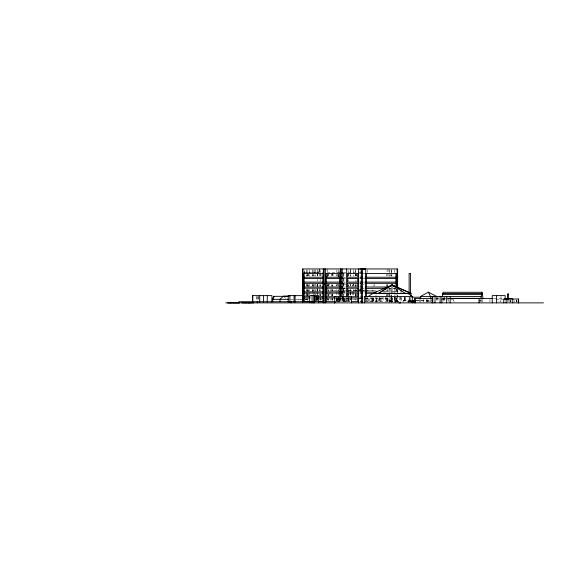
<?xml version="1.0" encoding="UTF-8"?>
<svg xmlns="http://www.w3.org/2000/svg" width="572" height="572" viewBox="0 0 572 572"><rect width="100%" height="100%" fill="white"/><g stroke="black" fill="none" stroke-linecap="round" stroke-linejoin="round"><path stroke-width="0.43" stroke-dasharray="2.86 2.15" d="M319.848 296.031L319.848 293.829M319.848 291.148L319.848 289.682M319.87 286.257L319.87 284.792M319.891 300.2L319.891 298.727M320.506 300.2L320.506 298.727M320.506 296.031L320.506 293.829M320.506 291.148L320.506 289.682M320.506 286.257L320.506 284.792M391.477 300.865L388.903 300.808L389.074 302.767M391.427 302.767L391.412 300.793M395.452 300.893L395.524 302.767M397.805 300.893L397.869 302.767M408.959 301.737L408.83 300.865M409.059 301.737L409.137 300.965M409.159 301.737L409.302 300.965M409.252 301.737L409.43 300.965M409.38 301.737L409.466 300.972L409.037 300.965L408.723 302.767M408.873 301.737L409.924 301.723L410.024 300.965M410.002 301.737L410.145 300.793L409.981 302.767M409.452 301.737L409.538 300.965L409.96 300.972M409.481 301.737L409.631 300.965M409.652 301.737L409.731 300.965M409.745 301.737L409.902 300.965M409.845 301.737L410.188 300.843L409.817 302.767M408.623 302.767L409.059 300.843M409.917 301.616L408.858 301.616M392.178 301.43L392.228 297.376M373.688 286.15L374.252 284.491L374.824 286.15M352.552 286.072L353.203 284.477L355.191 285.936M352.595 285.936L353.203 284.477L355.248 286M396.353 301.601L396.324 297.998M398.705 301.601L397.869 301.616M410.181 301.48L410.939 301.444M315.251 298.248L316.881 296.668M331.267 289.411L329.951 290.404L338.624 290.404M335.886 285.957L337.866 284.477L338.481 285.957M386.901 295.452L388.259 294.444M327.82 285.457L329.222 284.448M327.549 285.743L329.458 284.448M389.875 301.616L389.203 301.616M390.304 300.972L390.64 301.73L390.519 300.965M390.697 300.972L391.005 301.737M396.746 300.972L397.197 301.737M397.004 300.972L397.39 301.737M389.525 300.972L389.861 301.73L389.739 300.965M389.918 300.972L390.226 301.737L390.133 300.965M395.774 300.972L396.089 301.737M396.031 300.972L396.475 301.737M389.146 301.737L389.16 300.965M395.645 302.767L395.559 300.843L395.588 301.737M395.517 301.058L397.783 300.822L397.998 302.767M397.812 301.737L364.986 301.666M396.375 301.48L395.645 301.616M408.816 301.43L407.514 301.523L409.981 301.616M343.207 288.331L344.93 288.295M343.207 292.006L344.93 291.97M343.2 288.424L344.945 288.41M343.2 292.099L344.945 292.077M388.552 288.274L396.568 288.216M383.204 291.985L396.568 291.892L396.568 288.953M303.181 272.351L304.547 272.343L304.547 268.947M304.061 272.351L317.825 272.343L317.825 270.642M303.975 270.642L303.975 272.343L322.808 272.358M327.105 272.358L340.833 272.351M343.2 272.351L360.675 272.351M342.764 273.566L345.445 273.566M359.345 273.566L362.412 273.566M362.92 273.566L365.093 273.566M321.75 274.996L319.19 274.996L319.19 273.566M327.735 273.566L327.735 274.996L328.757 274.996L328.757 273.566M338.767 274.996L331.267 274.996L331.267 273.566M342.764 277.234L345.445 277.234M359.738 277.234L365.093 277.234M342.764 278.45L345.702 278.45M359.481 278.45L362.412 278.45M363.048 278.45L365.093 278.45M342.764 282.118L345.702 282.118M359.481 282.118L362.412 282.118M363.048 282.118L365.093 282.118M342.528 283.333L345.588 283.333M359.738 283.333L365.093 283.333M342.978 284.477L345.531 284.477M361.161 284.491L364.657 284.491M342.764 287.001L345.588 287.001M359.738 287.001L365.093 287.001M342.764 288.209L345.602 288.209M361.368 288.209L365.093 288.209M393.121 288.209L397.275 288.209L397.275 291.884L391.584 291.884M348.934 290.304L360.174 290.304M361.54 290.304L365 290.304M365.358 290.304L376.24 290.304M342.893 290.404L347.304 290.404M348.169 290.404L362.24 290.347M363.127 290.347L366.702 290.347M367.102 290.347L376.026 290.347M342.764 291.884L347.383 291.884M357.793 291.884L365.093 291.884M382.811 291.884L387.28 291.884L387.28 289.682M342.764 293.093L345.531 293.093M359.738 293.093L365.093 293.093M304.976 295.631L308.329 295.631M315.258 296.761L317.839 296.768M350.607 297.862L342.056 297.862L342.056 298.877L343.407 301.079L343.407 298.791M314.95 297.998L317.846 297.998M335.621 297.998L350.186 297.998M357.836 297.998L361.547 297.998M364.986 297.998L397.275 297.998L397.275 301.666M442.213 298.327L449.313 298.327M335.921 298.548L350.843 298.548M359.473 298.548L361.046 298.548M365.186 298.548L389.26 298.548L389.26 302.009M435.9 298.527L439.046 298.527M442.564 298.527L449.192 298.527M493.979 298.527L503.646 298.527M315.494 298.727L317.596 298.727M342.735 298.791L350.607 298.791M290.59 299.342L302.159 299.342M304.883 299.349L308.58 299.342M314.986 299.349L322.165 299.342M440.84 299.363L444.944 299.363M496.167 299.342L498.834 299.342L498.834 301.995M504.347 299.342L500.193 299.342L500.193 301.995M298.134 299.456L302.459 299.456M304.926 299.456L308.222 299.456M343.407 299.721L351.051 299.721M352.559 299.721L357.4 299.721M450.872 299.864L454.64 299.864L454.64 301.373M411.268 300.422L402.516 300.422L402.516 302.059M416.144 300.422L432.94 300.422M315.494 300.686L317.596 300.686M343.986 300.672L349.799 300.672M395.502 300.858L397.783 300.843M403.239 300.851L411.104 300.851M416.144 300.851L431.195 300.851M336.007 301.051L350.772 301.051M365.322 301.051L378.085 301.051M389.074 301.058L391.341 300.843L391.555 302.767M408.887 301.044L410.095 301.058M390.004 301.43L389.082 301.616M398.62 301.43L397.998 301.616M344.508 301.601L350.128 301.601L335.621 301.666M391.427 301.616L392.356 301.616M395.524 301.616L396.446 301.616M410.253 301.616L411.44 301.616M314.95 301.666L317.846 301.666M359.802 301.666L361.547 301.666M314.886 296.768L317.524 296.768M315.93 301.673L317.703 301.673M317.253 272.343L318.618 272.358L318.618 270.656M359.831 289.332L361.161 290.304M389.003 294.444L390.354 295.452M359.338 289.046L360.696 290.061M284.391 297.197L285.485 298.248M389.117 300.822L389.203 302.767M315.887 297.082L317.088 299.342M392.292 301.523L391.555 301.616M396.575 300.965L396.417 301.737M396.189 300.965L396.282 301.737M395.988 300.965L396.031 301.737M395.795 300.965L395.896 301.737M389.94 300.965L390.032 301.737M389.646 301.737L389.603 300.965L389.589 301.737M389.353 300.965L389.453 301.737M397.547 300.965L397.64 301.737M397.411 300.965L397.447 301.737M397.161 300.965L397.254 301.737M396.968 300.965L397.061 301.737M396.832 300.965L396.868 301.737L396.768 300.965M395.602 300.965L395.702 301.737M391.105 300.965L391.198 301.737M390.912 300.965L390.948 301.737M390.719 300.965L390.812 301.737M390.383 300.965L390.419 301.737L390.326 300.965M327.735 274.996L327.735 277.234M327.735 284.792L327.735 286.25M516.938 300.579L516.938 302.109M516.888 300.579L516.888 302.109M516.723 300.579L516.723 302.109M516.444 299.935L516.444 302.109M514.464 300.579L514.464 302.109M510.975 300.393L510.96 302.109M510.417 300.579L510.417 302.109M510.152 300.393L510.152 302.052M509.959 300.393L509.959 302.052M508.193 299.957L508.201 301.694M507.757 299.957L507.764 301.694M500.986 296.418L500.986 302.073M489.947 299.342L489.947 301.995M482.782 299.685L482.782 302.08M481.145 299.685L481.145 302.08M480.888 299.842L480.888 301.358M480.13 299.842L480.13 301.358M479.879 299.842L479.879 301.358M479.772 299.842L479.772 301.358M453.238 299.864L453.238 301.373M448.713 299.864L448.713 301.373M447.998 297.304L447.998 302.08M444.952 297.304L444.952 302.08M444.737 297.304L444.737 302.08M443.879 297.283L443.879 302.08M443.043 298.527L443.043 302.009M437.973 297.304L437.973 302.08M437.051 297.304L437.051 302.08M436.743 297.276L436.743 302.08M430.53 299.678L430.53 302.08M426.998 299.342L426.998 301.995M426.297 299.678L426.297 302.08M423.287 299.342L423.287 301.995M420.477 299.678L420.477 302.08M419.24 299.342L419.24 301.995M410.589 297.125L410.589 301.515M409.674 297.376L409.674 301.508M409.123 297.125L409.123 301.515M405.312 297.204L405.312 302.066M404.933 297.204L404.933 302.066M404.54 297.376L404.54 301.508M404.261 297.376L404.261 301.508M403.911 300.422L403.911 300.851M403.246 300.422L403.246 302.059M401.094 289.925L401.094 292.435M401.108 297.447L401.115 301.623M401.022 289.925L401.036 292.435M401.036 297.447L401.022 301.623M400.586 296.446L400.586 302.073M399.184 297.254L399.184 302.073M397.619 290.383L397.619 293.951M397.619 294.845L397.619 301.987M397.14 289.489L397.14 293.951M397.14 294.845L397.14 301.987M396.568 297.998L396.568 301.666M396.196 288.946L396.196 291.884M395.974 288.953L395.974 291.892M395.988 293.1L395.988 295.302M396.017 297.998L396.017 301.666M395.738 297.254L395.738 302.073M394.802 269.848L394.802 272.529M394.802 287.702L394.802 293.951M394.802 294.845L394.802 302.881M394.337 297.254L394.337 302.073M394.208 297.261L394.208 302.073M391.942 297.383L391.942 301.515M391.892 274.295L391.892 275.768M391.892 297.998L391.892 301.666M391.706 297.261L391.706 302.073M391.548 269.848L391.548 276.097M391.548 294.845L391.548 301.987M391.155 269.848L391.155 276.097M391.155 294.845L391.155 301.987M390.941 297.998L390.941 301.666M390.805 274.295L390.805 275.768M390.812 288.209L390.812 291.884M389.475 269.848L389.475 276.097M389.475 287.702L389.475 293.951M389.475 294.845L389.475 301.987M388.953 268.954L388.953 276.097M388.953 288.595L388.953 292.163M388.953 293.057L388.953 301.987M387.616 298.548L387.616 302.009M387.294 284.799L387.294 286.265M387.323 297.998L387.323 301.666M387.115 268.954L387.115 276.097M387.115 284.134L387.115 285.921M387.115 289.489L387.115 292.163M387.115 293.057L387.115 301.987M386.987 298.548L386.965 302.009M386.536 274.295L386.536 275.768M386.536 284.799L386.536 287.001M386.536 290.419L386.536 291.884M386.536 294.566L386.536 296.768M386.536 297.998L386.536 301.666M385.549 297.261L385.549 302.073M383.047 297.261L383.047 302.073M380.966 298.548L380.966 302.023M380.916 298.548L380.916 302.023M379.801 298.548L379.801 302.009M379.708 297.368L379.708 301.501M379.529 297.383L379.529 301.515M378.478 298.548L378.478 302.009M376.891 298.548L376.891 301.051M376.347 298.548L376.347 302.009M376.026 294.809L375.968 302.023M373.845 297.368L373.845 301.501M373.53 298.548L373.53 301.051M373.337 298.548L373.337 302.009M372.744 298.548L372.744 302.009M372.05 297.483L372.05 301.051M371.972 298.548L371.972 302.009M369.205 298.548L369.205 302.009M368.368 298.548L368.368 302.009M367.438 269.848L367.438 272.529M367.438 297.526L367.438 301.987M366.287 297.998L366.287 301.666M365.708 296.768L365.708 301.987M365.372 297.998L365.372 301.666M360.253 283.333L360.253 287.001M360.281 288.209L360.281 291.884M360.131 270.67L360.196 301.666M359.824 297.862L359.824 298.877M356.663 274.295L356.663 275.768M356.163 274.295L356.163 275.768M356.163 284.799L356.163 286.265M356.163 289.682L356.163 291.148M356.163 293.829L356.163 296.031M356.163 298.727L356.163 300.2M355.927 274.295L355.927 275.768M355.927 279.915L355.927 282.118M355.927 284.799L355.927 286.265M355.927 289.689L355.927 291.155M355.927 293.829L355.927 296.768M355.677 270.67L355.677 272.351M355.677 274.295L355.677 275.768M355.677 284.799L355.677 286.265M355.677 289.682L355.677 291.155M355.677 293.829L355.677 296.031M355.584 268.99L355.584 272.351M355.584 274.295L355.584 275.768M355.584 284.799L355.584 286.265M355.584 289.682L355.584 291.148M355.584 293.829L355.584 296.768M355.584 298.727L355.584 300.2M353.66 269.848L353.66 276.097M353.66 284.134L353.66 285.921M353.66 289.489L353.66 291.277M353.66 292.163L353.66 295.738M352.831 292.178L352.831 295.724M350.772 292.178L350.772 295.724M350.393 268.954L350.393 276.097M350.393 284.134L350.393 285.921M350.393 289.489L350.393 291.277M350.393 292.163L350.393 295.738M350.286 269.848L350.286 276.097M350.286 284.134L350.286 285.921M350.286 289.489L350.286 291.277M350.286 292.163L350.286 301.987M348.856 292.178L348.856 301.051M348.698 270.67L348.698 272.351M348.698 273.566L348.698 275.768M348.698 279.679L348.698 281.302M348.698 284.799L348.698 286.265M348.698 289.682L348.698 291.884M348.698 293.829L348.698 296.768M348.698 297.998L348.698 301.666M348.362 273.566L348.362 275.768M348.362 284.799L348.362 286.265M348.362 289.689L348.362 291.892M348.362 293.829L348.362 295.302M348.362 297.998L348.362 301.666M348.126 297.998L348.126 301.666M347.347 297.998L347.347 301.666M346.661 297.526L346.689 301.987M344.573 298.548L344.573 302.009M343.901 278.45L343.901 282.118M343.986 299.721L343.986 302.03M343.858 273.566L343.858 277.234M343.722 283.333L343.722 287.001M343.686 296.768L343.3 293.1L343.3 295.302M343.522 278.45L343.522 282.118M343.622 297.998L343.622 301.666M343.472 273.566L343.472 277.234M343.336 283.333L343.336 287.001M343.2 296.768L343.243 301.666M342.735 297.862L342.735 299.978M342.664 296.768L342.664 297.998M342.535 296.768L342.528 301.666M342.442 297.526L342.442 301.987M342.142 297.526L342.142 301.987M340.912 297.647L340.983 302.009M340.69 297.547L340.69 301.987M340.333 297.497L340.411 302.023M339.825 297.998L339.825 301.666M339.725 297.998L339.725 301.666M339.596 270.656L339.596 272.358M339.596 297.64L339.596 302.009M339.41 298.548L339.41 302.009M339.239 298.548L339.239 302.009M339.117 296.768L339.117 297.998M338.917 296.768L338.939 302.009M338.781 298.548L338.781 302.009M338.667 274.295L338.667 277.234M338.581 269.848L338.581 277.234M338.581 284.134L338.603 286.265M338.581 289.489L338.581 291.37M338.581 292.163L338.581 301.987M338.002 274.295L338.002 277.234M338.002 284.799L338.002 286.265M338.002 289.897L338.002 291.37M338.002 296.768L338.002 301.666M337.752 298.548L337.773 302.009M337.509 298.548L337.501 302.009M336.851 269.848L336.851 276.097M336.851 284.134L336.851 285.921M336.851 289.489L336.851 291.277M336.851 292.163L336.851 301.987M336.558 298.548L336.572 302.009M336.436 298.548L336.436 302.009M336.193 297.64L336.193 302.009M332.647 273.566L332.647 275.768M332.647 284.792L332.647 286.257M332.647 289.682L332.647 291.148M332.647 293.829L332.647 296.031M332.647 298.727L332.647 300.2M332.311 273.566L332.311 274.996M332.311 284.792L332.311 286.257M332.311 289.682L332.311 291.148M332.311 293.829L332.311 296.031M332.311 297.998L332.311 300.2M332.125 289.682L332.125 291.148M332.118 293.829L332.118 296.031M332.118 298.727L332.118 300.2M332.025 284.792L332.025 286.257M331.896 274.295L331.896 275.768M331.267 284.792L331.267 286.25M331.267 289.675L331.267 291.141M331.267 293.829L331.267 296.031M331.267 298.727L331.267 300.035M330.573 298.727L330.573 300.035M329.951 292.178L329.951 295.724M328.757 284.792L328.757 286.257M328.757 289.675L328.757 291.141M328.757 293.829L328.757 296.031M328.757 298.727L328.757 300.2M328.421 274.295L328.421 275.768M328.421 284.792L328.421 286.257M328.421 289.682L328.421 291.148M328.421 293.829L328.421 296.031M328.421 298.727L328.421 300.2M327.856 274.295L327.856 277.234M327.785 283.333L327.785 286.257M327.806 297.998L327.806 300.2M327.735 268.947L327.735 272.358M327.763 288.209L327.763 291.148M327.763 293.093L327.735 296.031M327.735 298.727L327.735 300.035M320.506 274.295L320.506 275.768M320.306 298.727L320.306 300.035M320.17 270.656L320.17 272.358M320.17 279.336L320.17 281.081M320.17 284.57L320.17 286.307M320.17 294.158L320.17 295.903M320.17 296.775L320.17 300.264M319.941 274.295L319.941 275.768M319.526 268.947L319.526 272.358M319.19 268.947L319.19 272.358M319.19 289.289L319.19 291.012M317.825 279.322L317.825 281.067M317.825 284.556L317.825 286.3M317.746 274.295L317.746 275.768M317.746 284.799L317.746 286.265M317.746 288.209L317.746 291.148M317.567 273.566L317.567 275.768M317.603 284.792L317.603 286.257M317.603 289.682L317.603 291.148M317.253 274.295L317.245 275.768M317.253 284.792L317.253 286.257M317.253 289.682L317.253 291.148M317.253 293.093L317.253 294.566M317.253 296.768L317.253 301.666M317.174 269.848L317.174 276.097M317.174 284.134L317.174 285.921M317.174 289.489L317.174 291.277M317.174 292.163L317.174 301.987M316.995 284.799L316.995 286.265M317.01 289.682L317.01 291.148M316.967 297.998L316.967 301.666M316.609 296.768L316.609 300.686M315.336 269.848L315.336 276.097M315.336 284.134L315.336 285.921M315.336 289.489L315.336 293.057M315.336 293.951L315.336 301.987M314.815 269.848L314.815 276.097M314.815 284.134L314.815 285.921M314.815 289.489L314.815 291.277M314.815 292.163L314.815 294.845M313.485 274.295L313.485 275.768M313.47 289.682L313.47 291.148M313.342 284.799L313.342 287.001M313.134 269.848L313.134 276.097M313.134 284.134L313.134 285.921M313.134 289.489L313.134 291.277M313.134 292.163L313.134 294.845M312.741 269.848L312.741 276.097M312.741 284.134L312.741 285.921M312.741 289.489L312.741 293.057M312.398 274.295L312.398 275.768M312.398 284.799L312.398 286.265M312.398 289.682L312.398 291.148M309.488 269.848L309.488 276.097M309.488 284.134L309.488 285.921M309.488 289.489L309.488 291.277M309.488 292.163L309.488 294.845M308.387 274.295L308.387 275.768M308.322 284.799L308.322 287.001M308.315 289.682L308.315 291.155M308.301 293.836L308.301 296.768M308.101 274.295L308.101 275.768M308.086 289.682L308.086 291.884M307.958 284.799L307.958 286.265M307.965 298.727L307.965 300.2M307.85 293.829L307.85 296.768M307.722 274.295L307.722 275.768M307.722 284.799L307.722 286.265M307.722 289.682L307.722 291.155M307.722 293.836L307.722 296.031M307.722 298.727L307.722 300.2M307.15 269.848L307.15 276.097M307.15 284.134L307.15 285.921M307.15 289.489L307.15 291.277M307.15 292.163L307.15 295.738M307.014 274.295L307.014 275.768M307.014 284.799L307.014 286.265M307.014 289.682L307.014 291.148M307.014 293.829L307.014 296.768M307.014 298.727L307.014 300.2M306.671 269.848L306.671 276.097M306.671 284.134L306.671 285.921M306.671 289.489L306.671 291.277M306.671 292.163L306.671 295.738M258.201 296.418L258.201 300.457M258.051 296.418L258.051 300.457M257.071 296.425L257.071 300.457M256.821 296.425L256.821 300.457M428.028 301.373L427.477 301.694L428.028 301.373M429.229 301.373L428.678 301.694L429.229 301.373M343.7 288.431L343.322 288.216L343.322 291.892L343.7 292.099L343.7 288.431"/><path stroke-width="0.86" d="M304.104 286.994L304.104 283.319M323.852 288.209L303.224 288.202L303.224 291.877L323.852 291.884L322.994 291.884L322.994 278.45L303.224 278.435M391.849 293.4L392.07 284.992L411.032 293.357L411.032 295.717M412.169 301.866L412.576 302.138L411.74 302.152M324.052 284.799L324.181 283.333M412.383 301.866L412.777 300.793M412.29 300.965L412.133 301.737L412.19 300.965L412.712 300.972L412.627 301.93L411.74 301.959M412.383 300.965L412.233 301.737L414.993 301.737M412.405 301.737L412.555 300.965L412.498 301.737M412.662 302.145L412.841 300.843M414.164 302.152L414.664 300.972M414.378 301.844L414.707 300.965M414.378 302.145L414.557 300.893L414.486 301.737M481.967 292.271L481.71 294.394L442.814 294.394L443.064 292.271L481.967 292.271L482.217 294.394M442.242 296.482L443.064 293.472M481.145 298.884L481.145 296.482L481.967 293.472L482.782 296.482L482.782 298.884M272.751 301.666L272.751 299.349L274.231 296.332M414.292 301.43L413.163 301.616M368.289 296.468L372.687 293.479L408.036 293.479L412.326 296.468L412.326 302.881M389.825 286.386L392.07 284.992L411.032 293.4L373.008 293.357L392.07 284.992L394.337 286.386M392.07 284.992L378.421 293.4L392.07 284.992L405.498 293.4M420.477 298.877L420.477 296.475L428.342 292.199L436.743 296.475M361.54 268.99L365.708 268.99M413.249 301.844L414.657 301.837M412.133 301.444L412.598 301.43M322.994 282.118L323.852 282.11L303.224 282.11L303.224 273.552M361.547 288.224L362.212 288.209L361.761 288.209M361.547 291.892L362.212 291.884L361.761 291.884M365.372 288.424L384.985 288.295M365.372 292.099L376.383 292.027M373.409 293.264L365.701 293.314L366.287 293.314L366.287 296.768M359.738 268.99L365.708 268.969L365.708 296.768M340.833 272.351L342.692 272.358M361.547 272.351L362.212 272.351M302.888 273.552L323.33 273.566M325.74 273.566L340.34 273.566L340.34 277.234L325.74 277.234M340.669 273.566L342.528 273.566M361.197 273.566L362.212 273.566M365.372 273.566L396.568 273.566L396.568 277.234L365.372 277.234M302.888 277.227L323.108 277.234M303.224 277.227L304.204 277.227L304.204 273.552M340.798 277.234L342.528 277.234M361.197 277.234L362.212 277.234M325.582 278.45L340.34 278.45L340.34 282.118L325.582 282.118M340.812 278.45L342.528 278.45M360.932 278.45L362.212 278.45M365.372 278.45L396.568 278.45L396.568 282.118L365.372 282.118M340.683 282.118L342.528 282.118M360.932 282.118L362.212 282.118M323.874 283.333L303.224 283.319L303.224 286.994L323.201 287.001M325.654 283.333L340.34 283.333L340.34 286.994L325.654 286.994M340.683 283.333L342.528 283.333M361.547 283.333L362.212 283.333M365.372 283.333L396.568 283.333L396.568 287.001M340.869 286.98L342.614 286.98L340.833 287.001M322.994 287.001L323.852 287.001M342.149 287.001L342.528 287.001M361.547 287.001L362.212 287.001M365.372 287.001L387.952 287.001M340.869 288.202L342.614 288.202M365.694 288.431L366.287 288.431L366.287 292.099L365.694 292.099M340.948 291.877L342.714 291.877M323.852 293.093L303.224 293.086L303.224 296.761L310.103 296.761M325.733 293.093L340.34 293.093L340.34 296.768M340.769 293.093L342.714 293.093M361.547 293.093L362.212 293.093M442.814 293.472L481.71 293.472M508.201 294.358L508.215 293.958M303.303 295.631L288.195 295.631L288.195 302.073M288.553 296.139L283.297 296.139L280.03 299.306L280.03 301.651M288.924 296.332L273.874 296.332L272.279 299.342L272.279 301.666M412.326 296.468L364.343 296.468L364.343 302.881M420.477 296.475L481.145 296.482M318.697 296.768L323.852 296.768M325.733 296.768L335.049 296.768M351.68 296.768L357.75 296.768L357.743 293.093L347.34 293.093L347.34 296.768M361.547 296.768L362.212 296.768M411.919 297.204L421.028 297.204M302.888 297.998L310.103 297.998M318.704 297.998L323.852 297.998M325.611 297.998L335.314 297.998M351.68 297.998L357.75 297.998L357.743 301.666L351.68 301.666M361.547 297.998L362.212 297.998M450.193 298.327L481.123 298.327M432.332 298.527L414.435 298.527L414.435 302.881M449.585 298.527L493.1 298.527M504.99 298.734L512.197 298.734M272.751 299.349L288.781 299.306M411.776 300.422L415.272 300.422M413.234 301.43L414.428 301.616M411.683 301.616L412.634 301.616M323.852 301.666L318.59 301.666L323.302 301.68M325.611 301.666L335.314 301.666M361.547 301.666L362.212 301.666M414.65 301.93L413.356 301.959M413.256 302.138L414.464 302.138M335.028 302.559L334.47 302.881M225.783 302.881L543.4 302.881M230.037 303.053L227.513 302.881M230.294 303.053L232.682 302.881M233.204 303.053L235.378 303.053M236.358 303.053L235.857 302.881M236.894 303.053L239.411 302.881M245.788 303.053L245.245 302.881M249.056 303.053L251.651 302.881M309.481 301.673L304.297 301.666L304.297 297.998M399.013 302.874L400.665 302.881M340.833 288.395L342.535 288.431M414.371 301.737L414.214 302.138M412.576 301.723L412.276 301.73M412.162 300.965L412.612 300.972M342.149 288.216L342.528 288.431M342.149 291.892L342.528 292.099M342.149 293.1L342.528 293.314M428.342 292.199L430.53 296.475L430.53 298.877M518.632 302.881L518.632 299.042L503.753 299.042L503.753 302.881M518.561 299.042L518.561 302.881M512.798 299.042L512.798 302.881M508.201 299.084L508.193 293.858L507.75 293.858L507.764 299.084M506.127 299.042L506.127 302.881M505.119 299.649L505.119 295.61L492.235 295.61L492.235 302.881M496.603 295.61L496.603 302.881M479.036 298.527L479.036 302.881M450.157 296.51L450.157 302.881M446.668 296.51L446.668 302.881M441.827 296.51L441.827 302.881M440.118 296.51L440.118 302.881M434.999 296.51L434.999 302.881M432.782 296.51L432.782 302.881M432.11 296.51L432.11 302.881M415.358 298.527L415.358 302.881M410.589 293.622L410.589 273.452L409.123 273.452L409.123 292.742M397.619 287.702L397.619 268.954L302.609 268.947L302.609 301.995M397.275 273.566L397.275 277.234M397.275 278.45L397.275 282.118M397.275 283.333L397.275 287.001M397.14 268.954L397.14 287.702M395.967 283.333L395.967 287.001M395.903 273.566L395.903 277.234M395.874 278.45L395.874 282.118M366.287 273.566L366.287 277.234M366.287 278.45L366.287 282.118M366.287 283.333L366.287 287.001M362.212 268.954L362.212 302.881M361.754 268.954L361.754 302.881M358.415 268.954L358.415 302.881M351.537 302.881L351.537 296.46L334.692 296.46L334.692 302.881M346.661 268.954L346.689 296.632M342.142 268.954L342.149 296.768M340.912 268.947L340.912 296.775M340.69 268.947L340.69 296.661M339.854 273.566L339.854 277.234M339.904 288.209L339.904 291.884M339.847 293.093L339.847 296.768M339.768 283.333L339.768 286.994M339.697 278.45L339.697 282.118M326.226 273.566L326.226 277.234M326.226 278.45L326.226 282.118M326.226 283.333L326.226 286.994M326.226 288.209L326.226 291.884M326.226 293.093L326.226 296.768M326.226 297.998L326.226 301.666M325.654 268.947L325.654 302.881M324.181 302.881L324.181 268.947L323.33 268.947L323.33 302.881M322.994 273.566L322.994 277.234M322.994 293.093L322.994 296.768M323.001 297.998L323.001 301.666M318.575 302.881L318.575 295.595L309.631 295.595L309.631 302.066M314.478 295.595L314.478 302.881M313.742 295.595L313.742 302.881M312.934 302.881L312.934 301.723L238.874 301.723L238.903 303.053M312.062 295.595L312.062 302.066M311.189 301.723L311.189 302.881M304.311 293.086L304.311 296.761M304.304 283.319L304.304 286.994M304.304 288.202L304.304 291.877M304.125 278.435L304.125 282.11M303.224 297.998L303.224 301.666M302.888 268.947L302.888 302.066M295.088 295.631L295.088 302.073M294.079 295.631L294.079 302.073M291.048 301.723L291.048 302.881M289.904 295.631L289.904 302.073M271.943 302.073L271.943 295.61L252.617 295.624L252.617 302.073M267.26 295.61L267.26 302.073M263.606 295.624L263.606 302.073M259.709 295.624L259.709 302.073M257.271 301.723L257.271 302.881M253.746 302.881L252.159 302.881M252.745 295.61L252.745 302.073M248.884 302.881L246.182 302.881M244.995 302.881L241.899 302.881M413.384 301.837L413.742 301.959L413.384 301.837M412.684 300.865L412.512 302.152L412.684 300.865M357.75 273.566L347.34 273.566L347.34 277.234L357.75 277.234L357.743 273.566M357.75 278.45L347.34 278.45L347.34 282.118L357.75 282.118L357.743 278.45M357.75 283.333L347.34 283.333L347.347 287.001L357.75 287.001L357.75 283.333M340.34 288.209L325.79 288.209L325.79 291.884L340.34 291.884L340.34 288.209M357.75 288.209L347.34 288.209L347.34 291.884L357.75 291.884L357.743 288.209"/></g></svg>
